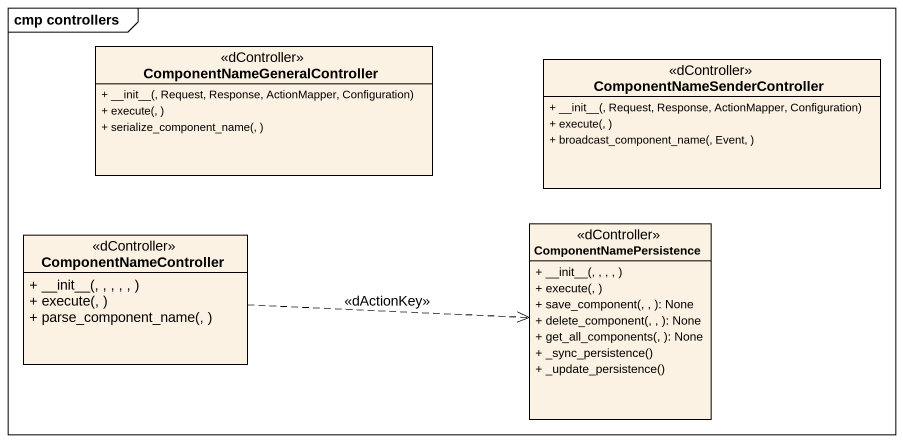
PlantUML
@startuml
mainframe cmp controllers
hide circle
hide empty members
skinparam classAttributeIconSize 0
class "ComponentNameGeneralController" as ComponentNameGeneralControll <<dController>> {
  + ~__init~__(, Request, Response, ActionMapper, Configuration)
  + execute(, )
  + serialize_component_name(, )
}
class "ComponentNameSenderController" as ComponentNameSenderControlle <<dController>> {
  + ~__init~__(, Request, Response, ActionMapper, Configuration)
  + execute(, )
  + broadcast_component_name(, Event, )
}
class ComponentNameController <<dController>> {
  + ~__init~__(, , , , , )
  + execute(, )
  + parse_component_name(, )
}
class ComponentNamePersistence <<dController>> {
  + ~__init~__(, , , , )
  + execute(, )
  + save_component(, , ): None
  + delete_component(, , ): None
  + get_all_components(, ): None
  + _sync_persistence()
  + _update_persistence()
}
ComponentNameController .right.> ComponentNamePersistence : <<dActionKey>>
@enduml
